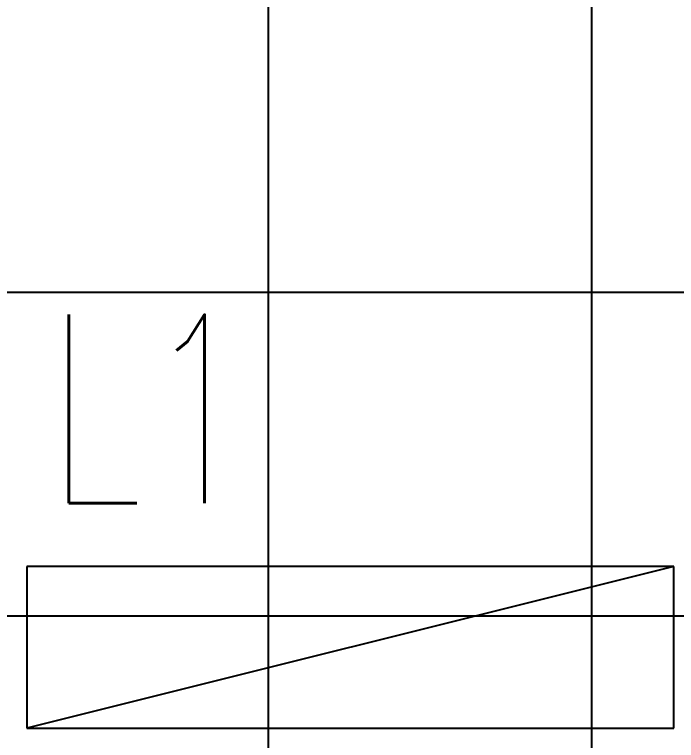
# Model space of a CAD drawing. Header units: millimetres. Extents: x -92759 to 184353, y -15225 to 86714.
# Drawn here: x 53343 to 54571, y 31769 to 33115 of the extents above; entities that cross this region are included whole.
import ezdxf

# ---------------------------------------------------------------- set-up
doc = ezdxf.new("R2010")
doc.units = ezdxf.units.MM
for name, color, linetype in [('A-PATT-CONC', 8, 'Continuous'), ('E-legend', 1, 'Continuous'), ('E-LIGHT----E', 1, 'Continuous')]:
    doc.layers.add(name, color=color, linetype=linetype)
doc.layers.add('HFI 9MM FPB', color=94, linetype='Continuous', lineweight=5)
doc.styles.add('T3', font='simplex.shx', dxfattribs={"width": 0.7, "height": 300})

# ---------------------------------------------------------------- blocks, each defined once
blk = doc.blocks.new('RCP_B8L2')
at = {"layer": 'A-PATT-CONC'}
h = blk.add_hatch(dxfattribs=at)
h.set_pattern_fill('ANSI37', color=256, scale=189, angle=45)
h.set_pattern_definition([(90, (-399843.07, -181027.3), (-600.075, 0), []), (180, (-399843.07, -181027.3), (-6e-14, -600.075), [])])
h.paths.add_polyline_path([(-398043.1, -182227.3), (-396843.1, -182227.3), (-396843.1, -183427.3), (-398043.1, -183427.3)], flags=16)
h.paths.add_polyline_path([(-399843.1, -181027.3), (-390243.1, -181027.3), (-390243.1, -189427.3), (-398043.1, -189427.3), (-398043.1, -193627.3), (-399843.1, -193627.3)])
at = {"layer": 'HFI 9MM FPB'}
h = blk.add_hatch(dxfattribs=at)
h.set_pattern_fill('ANSI33', color=256, scale=50)
h.set_pattern_definition([(45, (-381589.02, -647239), (-224.5064, 224.5064), []), (45, (-381364.5, -647239), (-224.5064, 224.5064), [158.75, -79.375])])
h.paths.add_polyline_path([(-397818.1, -194027.3), (-400118.1, -194027.3), (-400118.1, -180627.3), (-389968.1, -180627.3), (-389968.1, -188227.3), (-389818.1, -188227.3), (-389818.1, -180627.3), (-382818.1, -180627.3), (-382818.1, -190027.3), (-397218.1, -190027.3), (-397218.1, -189577.3), (-397818.1, -189577.3)])
h.paths.add_polyline_path([(-399843.1, -181027.3), (-390243.1, -181027.3), (-390243.1, -189427.3), (-398043.1, -189427.3), (-398043.1, -193627.3), (-399843.1, -193627.3)], flags=16)
h.paths.add_polyline_path([(-389318.1, -181127.3), (-383318.1, -181127.3), (-383318.1, -189527.3), (-389318.1, -189527.3)], flags=16)
blk = doc.blocks.new('L1S')
at = {"layer": 'E-LIGHT----E'}
for p, q in [((-600, 150), (-600, -150)), ((600, 150), (-600, 150)), ((600, 150), (-600, -150)), ((600, -150), (600, 150)), ((-600, -150), (600, -150)), ((600, -150), (600, -150)), ((600, -150), (600, -150))]:
    blk.add_line(p, q, dxfattribs=at)
at = {"layer": 'E-LIGHT----E', "lineweight": 18, "style": 'T3', "width": 0.7}
blk.add_text('L1', height=350, dxfattribs=at).set_placement((-564.1, 267.3))
blk = doc.blocks.new('EL_B8_L2_R4')
at = {"layer": 'E-LIGHT----E', "color": 0}
blk.add_blockref('L1S', (-36335.4, -47400), dxfattribs=at)

msp = doc.modelspace()

# ---------------------------------------------------------------- block references
at = {"layer": 'A-PATT-CONC'}
msp.add_blockref('RCP_B8L2', (452619.1, 220318.5), dxfattribs=at)
at = {"layer": 'E-legend', "color": 7}
msp.add_blockref('EL_B8_L2_R4', (90301.1, 79341.2), dxfattribs=at)

doc.saveas('drawing.dxf')
